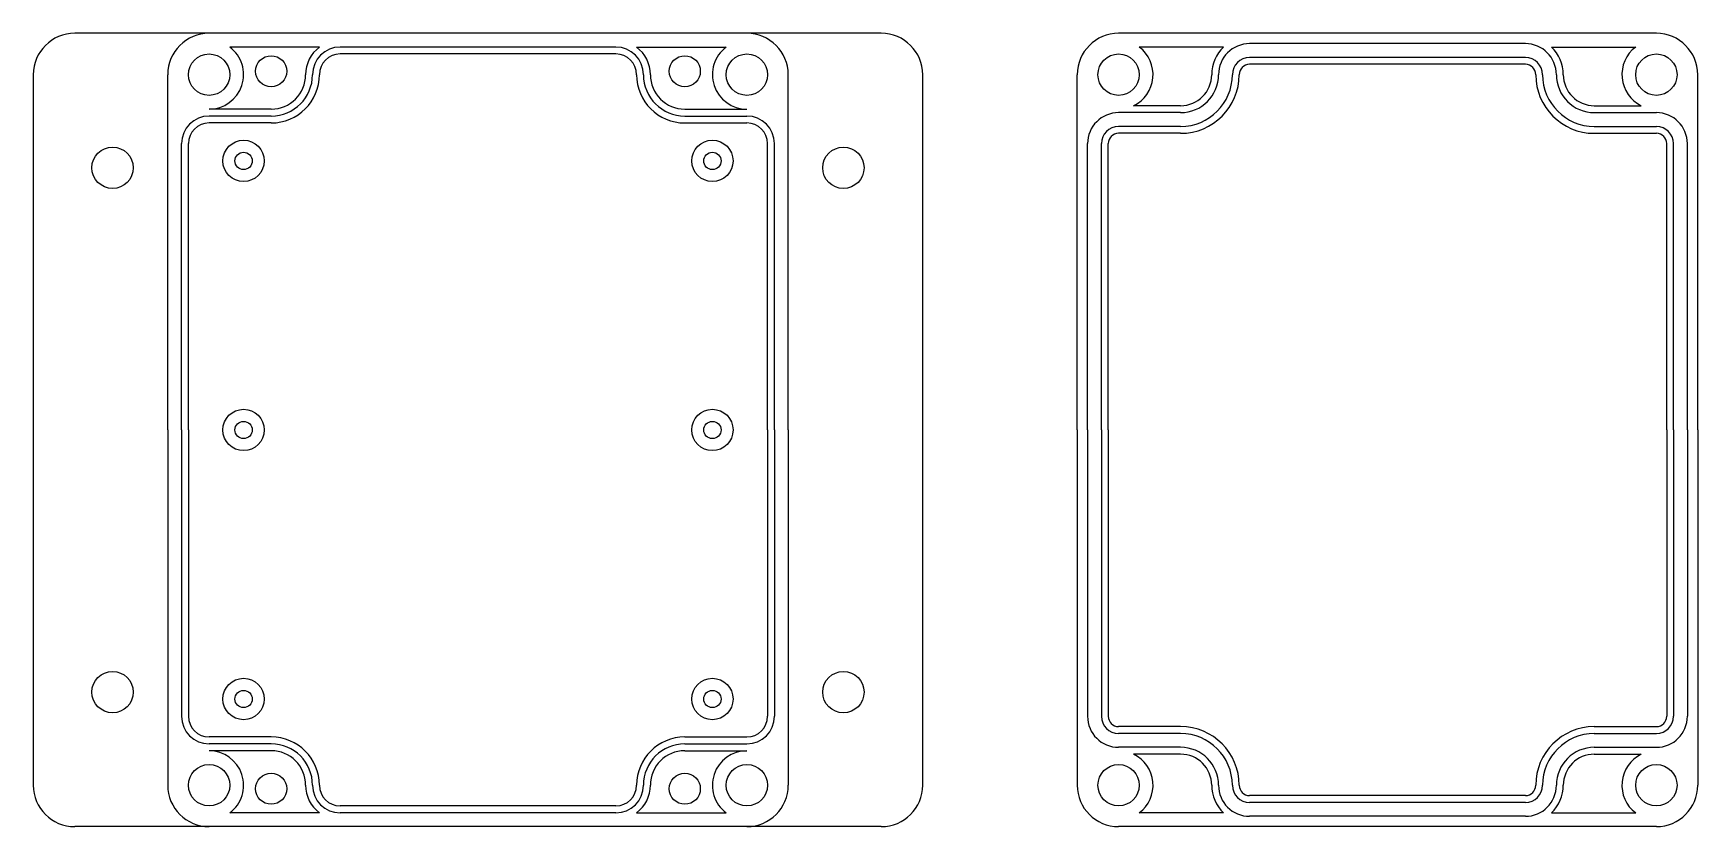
# Model space of a CAD drawing. Header units: millimetres. Extents: x 715 to 956, y 358 to 473.
import ezdxf

# ---------------------------------------------------------------- set-up
doc = ezdxf.new("R2010")
doc.units = ezdxf.units.MM

msp = doc.modelspace()

# ---------------------------------------------------------------- linework, layer by layer
for p, q in [((838.01, 472.63), (721.01, 472.63)), ((950.43, 472.63), (872.43, 472.63)), ((931.43, 471.13), (891.43, 471.13)), ((756.51, 470.63), (743.51, 470.63)), ((799.51, 470.63), (759.51, 470.63)), ((799.51, 469.63), (759.51, 469.63)), ((802.51, 470.63), (815.51, 470.63)), ((887.65, 470.63), (875.43, 470.63)), ((931.43, 469.13), (891.43, 469.13)), ((935.2, 470.63), (947.43, 470.63)), ((715.01, 466.63), (715.01, 363.63)), ((734.51, 415.13), (734.51, 466.63)), ((756.51, 466.63), (756.51, 466.63)), ((802.51, 466.63), (802.51, 466.63)), ((824.51, 415.13), (824.51, 466.63)), ((844.01, 363.63), (844.01, 466.63)), ((866.43, 415.13), (866.43, 466.63)), ((931.43, 468.13), (891.43, 468.13)), ((956.43, 415.13), (956.43, 466.63)), ((749.51, 461.63), (740.51, 461.63)), ((809.51, 461.63), (818.51, 461.63)), ((881.43, 461.13), (872.43, 461.13)), ((881.43, 462.13), (874.61, 462.13)), ((941.43, 462.13), (948.25, 462.13)), ((941.43, 461.13), (950.43, 461.13)), ((749.51, 460.63), (740.51, 460.63)), ((749.51, 459.63), (740.51, 459.63)), ((809.51, 460.63), (818.51, 460.63)), ((809.51, 459.63), (818.51, 459.63)), ((881.43, 459.13), (872.43, 459.13)), ((941.43, 459.13), (950.43, 459.13)), ((736.51, 415.13), (736.51, 456.63)), ((737.51, 415.13), (737.51, 456.63)), ((821.51, 415.13), (821.51, 456.63)), ((822.51, 415.13), (822.51, 456.63)), ((867.93, 415.13), (867.93, 456.63)), ((869.93, 415.13), (869.93, 456.63)), ((870.93, 415.13), (870.93, 456.63)), ((881.43, 458.13), (872.43, 458.13)), ((941.43, 458.13), (950.43, 458.13)), ((951.93, 415.13), (951.93, 456.63)), ((952.93, 415.13), (952.93, 456.63)), ((954.93, 415.13), (954.93, 456.63)), ((734.51, 415.13), (734.51, 363.63)), ((736.51, 415.13), (736.51, 373.63)), ((737.51, 415.13), (737.51, 373.63)), ((821.51, 415.13), (821.51, 373.63)), ((822.51, 415.13), (822.51, 373.63)), ((824.51, 415.13), (824.51, 363.63)), ((866.43, 415.13), (866.43, 363.63)), ((867.93, 415.13), (867.93, 373.63)), ((869.93, 415.13), (869.93, 373.63)), ((870.93, 415.13), (870.93, 373.63)), ((951.93, 415.13), (951.93, 373.63)), ((952.93, 415.13), (952.93, 373.63)), ((954.93, 415.13), (954.93, 373.63)), ((956.43, 415.13), (956.43, 363.63)), ((881.43, 372.13), (872.43, 372.13)), ((941.43, 372.13), (950.43, 372.13)), ((749.51, 370.63), (740.51, 370.63)), ((749.51, 369.63), (740.51, 369.63)), ((809.51, 370.63), (818.51, 370.63)), ((809.51, 369.63), (818.51, 369.63)), ((881.43, 371.13), (872.43, 371.13)), ((941.43, 371.13), (950.43, 371.13)), ((749.51, 368.63), (740.51, 368.63)), ((809.51, 368.63), (818.51, 368.63)), ((881.43, 369.13), (872.43, 369.13)), ((881.43, 368.13), (874.61, 368.13)), ((941.43, 369.13), (950.43, 369.13)), ((941.43, 368.13), (948.25, 368.13)), ((756.51, 363.63), (756.51, 363.63)), ((802.51, 363.63), (802.51, 363.63)), ((799.51, 360.63), (759.51, 360.63)), ((931.43, 362.13), (891.43, 362.13)), ((931.43, 361.13), (891.43, 361.13)), ((838.01, 357.63), (721.01, 357.63)), ((756.51, 359.63), (743.51, 359.63)), ((799.51, 359.63), (759.51, 359.63)), ((802.51, 359.63), (815.51, 359.63)), ((950.43, 357.63), (872.43, 357.63)), ((887.65, 359.63), (875.43, 359.63)), ((931.43, 359.13), (891.43, 359.13)), ((935.2, 359.63), (947.43, 359.63))]:
    msp.add_line(p, q)
for centre, radius in [((740.51, 466.63), 3), ((749.51, 467.13), 2.25), ((809.51, 467.13), 2.25), ((818.51, 466.63), 3), ((872.43, 466.63), 3), ((950.43, 466.63), 3), ((745.51, 454.13), 3), ((813.51, 454.13), 3), ((726.51, 453.13), 3), ((745.51, 454.13), 1.25), ((813.51, 454.13), 1.25), ((832.51, 453.13), 3), ((745.51, 415.13), 3), ((813.51, 415.13), 3), ((745.51, 415.13), 1.25), ((813.51, 415.13), 1.25), ((726.51, 377.13), 3), ((745.51, 376.13), 3), ((813.51, 376.13), 3), ((832.51, 377.13), 3), ((745.51, 376.13), 1.25), ((813.51, 376.13), 1.25), ((740.51, 363.63), 3), ((749.51, 363.13), 2.25), ((809.51, 363.13), 2.25), ((818.51, 363.63), 3), ((872.43, 363.63), 3), ((950.43, 363.63), 3)]:
    msp.add_circle(centre, radius)
for centre, radius, start, end in [((721.01, 466.63), 6, 90, 180), ((740.51, 466.63), 6, 90, 180), ((818.51, 466.63), 6, 360, 90), ((838.01, 466.63), 6, 360, 90), ((872.43, 466.63), 6, 90, 180), ((891.43, 466.63), 4.5, 90, 180), ((931.43, 466.63), 4.5, 0, 90), ((950.43, 466.63), 6, 360, 90), ((740.51, 466.63), 5, 270, 53.1301), ((759.51, 466.63), 5, 126.8699, 180), ((759.51, 466.63), 4, 90, 180), ((759.51, 466.63), 3, 90, 180), ((799.51, 466.63), 4, 0, 90), ((799.51, 466.63), 3, 0, 90), ((799.51, 466.63), 5, 0, 53.1301), ((818.51, 466.63), 5, 126.8699, 270), ((872.43, 466.63), 5, 295.8419, 53.1301), ((891.43, 466.63), 5.5, 133.3418, 180), ((891.43, 466.63), 2.5, 90, 180), ((931.43, 466.63), 2.5, 0, 90), ((931.43, 466.63), 5.5, 0, 46.6582), ((950.43, 466.63), 5, 126.8699, 244.1581), ((749.51, 466.63), 7, 270, 0), ((749.51, 466.63), 6, 270, 0), ((749.51, 466.63), 5, 270, 0), ((809.51, 466.63), 7, 180, 270), ((809.51, 466.63), 6, 180, 270), ((809.51, 466.63), 5, 180, 270), ((881.43, 466.63), 7.5, 270, 0), ((881.43, 466.63), 8.5, 270, 0), ((881.43, 466.63), 5.5, 270, 0), ((881.43, 466.63), 4.5, 270, 0), ((891.43, 466.63), 1.5, 90, 180), ((931.43, 466.63), 1.5, 0, 90), ((941.43, 466.63), 8.5, 180, 270), ((941.43, 466.63), 7.5, 180, 270), ((941.43, 466.63), 5.5, 180, 270), ((941.43, 466.63), 4.5, 180, 270), ((872.43, 456.63), 4.5, 90, 180), ((950.43, 456.63), 4.5, 0, 90), ((740.51, 456.63), 4, 90, 180), ((740.51, 456.63), 3, 90, 180), ((818.51, 456.63), 4, 0, 90), ((818.51, 456.63), 3, 0, 90), ((872.43, 456.63), 2.5, 90, 180), ((950.43, 456.63), 2.5, 0, 90), ((872.43, 456.63), 1.5, 90, 180), ((950.43, 456.63), 1.5, 0, 90), ((740.51, 373.63), 4, 180, 270), ((740.51, 373.63), 3, 180, 270), ((818.51, 373.63), 3, 270, 0), ((818.51, 373.63), 4, 270, 0), ((872.43, 373.63), 4.5, 180, 270), ((872.43, 373.63), 2.5, 180, 270), ((872.43, 373.63), 1.5, 180, 270), ((881.43, 363.63), 8.5, 0, 90), ((941.43, 363.63), 8.5, 90, 180), ((950.43, 373.63), 2.5, 270, 0), ((950.43, 373.63), 1.5, 270, 0), ((950.43, 373.63), 4.5, 270, 0), ((749.51, 363.63), 7, 0, 90), ((749.51, 363.63), 6, 0, 90), ((809.51, 363.63), 7, 90, 180), ((809.51, 363.63), 6, 90, 180), ((881.43, 363.63), 7.5, 0, 90), ((941.43, 363.63), 7.5, 90, 180), ((740.51, 363.63), 5, 306.8699, 90), ((749.51, 363.63), 5, 0, 90), ((809.51, 363.63), 5, 90, 180), ((818.51, 363.63), 5, 90, 233.1301), ((872.43, 363.63), 5, 306.8699, 64.1581), ((881.43, 363.63), 5.5, 0, 90), ((881.43, 363.63), 4.5, 0, 90), ((941.43, 363.63), 5.5, 90, 180), ((941.43, 363.63), 4.5, 90, 180), ((950.43, 363.63), 5, 115.8419, 233.1301), ((721.01, 363.63), 6, 180, 270), ((740.51, 363.63), 6, 180, 270), ((759.51, 363.63), 5, 180, 233.1301), ((759.51, 363.63), 4, 180, 270), ((759.51, 363.63), 3, 180, 270), ((799.51, 363.63), 3, 270, 0), ((799.51, 363.63), 4, 270, 0), ((799.51, 363.63), 5, 306.8699, 0), ((818.51, 363.63), 6, 270, 0), ((838.01, 363.63), 6, 270, 0), ((872.43, 363.63), 6, 180, 270), ((891.43, 363.63), 5.5, 180, 226.6582), ((891.43, 363.63), 4.5, 180, 270), ((891.43, 363.63), 2.5, 180, 270), ((891.43, 363.63), 1.5, 180, 270), ((931.43, 363.63), 2.5, 270, 0), ((931.43, 363.63), 1.5, 270, 0), ((931.43, 363.63), 4.5, 270, 0), ((931.43, 363.63), 5.5, 313.3418, 0), ((950.43, 363.63), 6, 270, 0)]:
    msp.add_arc(centre, radius, start, end)

doc.saveas('drawing.dxf')
